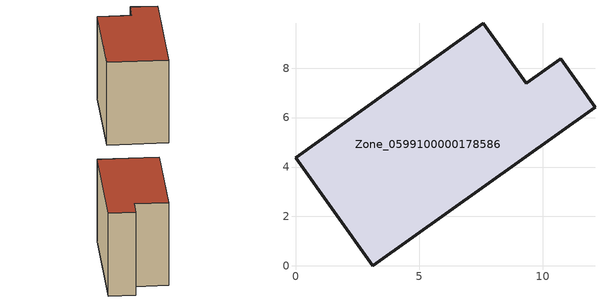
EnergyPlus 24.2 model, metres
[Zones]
Zone_0599100000178586
 floor ground (C_G): 3.13,0 0,4.38 7.6,9.82 9.34,7.38 10.72,8.37 12.11,6.42 z0
 wall outside (C_F): 0,4.38 3.13,0 12.11,6.42 10.72,8.37 9.34,7.38 7.6,9.82 0,4.38 z0:7.92
 roof outside (C_R): 7.6,9.82 0,4.38 3.13,0 12.11,6.42 10.72,8.37 9.34,7.38 z7.92
[BUILDING]
Pand.0599100000178586: North Axis=0; Terrain=City; Loads Convergence Tolerance Value=0.04; Temperature Convergence Tolerance Value=0.4; Solar Distribution=FullExterior; Maximum Number of Warmup Days=25; Minimum Number of Warmup Days=1
[Site:Location]
Rotterdam.The.Hague.AP_ZH_NLD Design_Conditions: Latitude=51.96; Longitude=4.45; Time Zone=1; Elevation=-4.5
[SITE:GROUNDTEMPERATURE:BUILDINGSURFACE]
18, 18, 18, 18, 18, 18, 18, 18, 18, 18, 18, 18
[MATERIAL] Thermal Absorptance=0.9; Solar Absorptance=0.7; Visible Absorptance=0.7
Name | Roughness | Thickness | Conductivity | Density | Specific Heat
G.TI.1975-1991 | MediumSmooth | 0.15 | 0.288461 | 540 | 1210
F.TI.1975-1991 | Rough | 0.3 | 0.230769 | 1920 | 840
R.TI.1975-1991 | MediumRough | 0.2 | 0.153846 | 1500 | 1000
[CONSTRUCTION]
C_G: G.TI.1975-1991
C_F: F.TI.1975-1991
C_R: R.TI.1975-1991
[ZONE]
Zone_0599100000178586: Type=1; Multiplier=1; Ceiling Height=Autocalculate; Volume=Autocalculate; Floor Area=autocalculate; Part of Total Floor Area=Yes
[ZONEINFILTRATION:DESIGNFLOWRATE]
Infil_Zone_0599100000178586: Zone or ZoneList or Space or SpaceList=Zone_0599100000178586; Schedule=AlwaysOn; Design Flow Rate Calculation Method=Flow/Area; Flow Rate per Floor Area=0.003; Constant Term Coefficient=1; Temperature Term Coefficient=0; Velocity Term Coefficient=0; Velocity Squared Term Coefficient=0
[HVACTEMPLATE:ZONE:IDEALLOADSAIRSYSTEM]
Zone_0599100000178586: Maximum Heating Supply Air Temperature=50; Minimum Cooling Supply Air Temperature=13; Maximum Heating Supply Air Humidity Ratio=0.0156; Minimum Cooling Supply Air Humidity Ratio=0.0077; Heating Limit=NoLimit; Cooling Limit=NoLimit; Dehumidification Control Type=ConstantSensibleHeatRatio; Cooling Sensible Heat Ratio=0.7; Dehumidification Setpoint=60; Humidification Control Type=None; Humidification Setpoint=30; Outdoor Air Method=None; Outdoor Air Flow Rate per Person=0.00944; Outdoor Air Flow Rate per Zone Floor Area=0; Outdoor Air Flow Rate per Zone=0; Demand Controlled Ventilation Type=None; Outdoor Air Economizer Type=NoEconomizer; Heat Recovery Type=None; Sensible Heat Recovery Effectiveness=0.7; Latent Heat Recovery Effectiveness=0.65
[ZONECONTROL:THERMOSTAT]
ThermostatControl_Zone_0599100000178586: Zone or ZoneList=Zone_0599100000178586; Control Type Schedule=DualSetpointControlType; Control 1=Thermostat_Zone_0599100000178586; Temperature Difference Between Cutout And Setpoint=0
[THERMOSTATSETPOINT:DUALSETPOINT]
Thermostat_Zone_0599100000178586: Heating Setpoint Temperature Schedule=HeatingSetpoint_Zone_0599100000178586; Cooling Setpoint Temperature Schedule=CoolingSetpoint_Zone_0599100000178586
[SCHEDULE:COMPACT]
HeatingSetpoint_Zone_0599100000178586: Through: 12/31, For: AllDays, Until: 24:00, 21
CoolingSetpoint_Zone_0599100000178586: Through: 12/31, For: AllDays, Until: 24:00, 24
DualSetpointControlType: Through: 12/31, For: AllDays, Until: 24:00, 4
AlwaysOn: Through: 12/31, For: AllDays, Until: 24:00, 1
